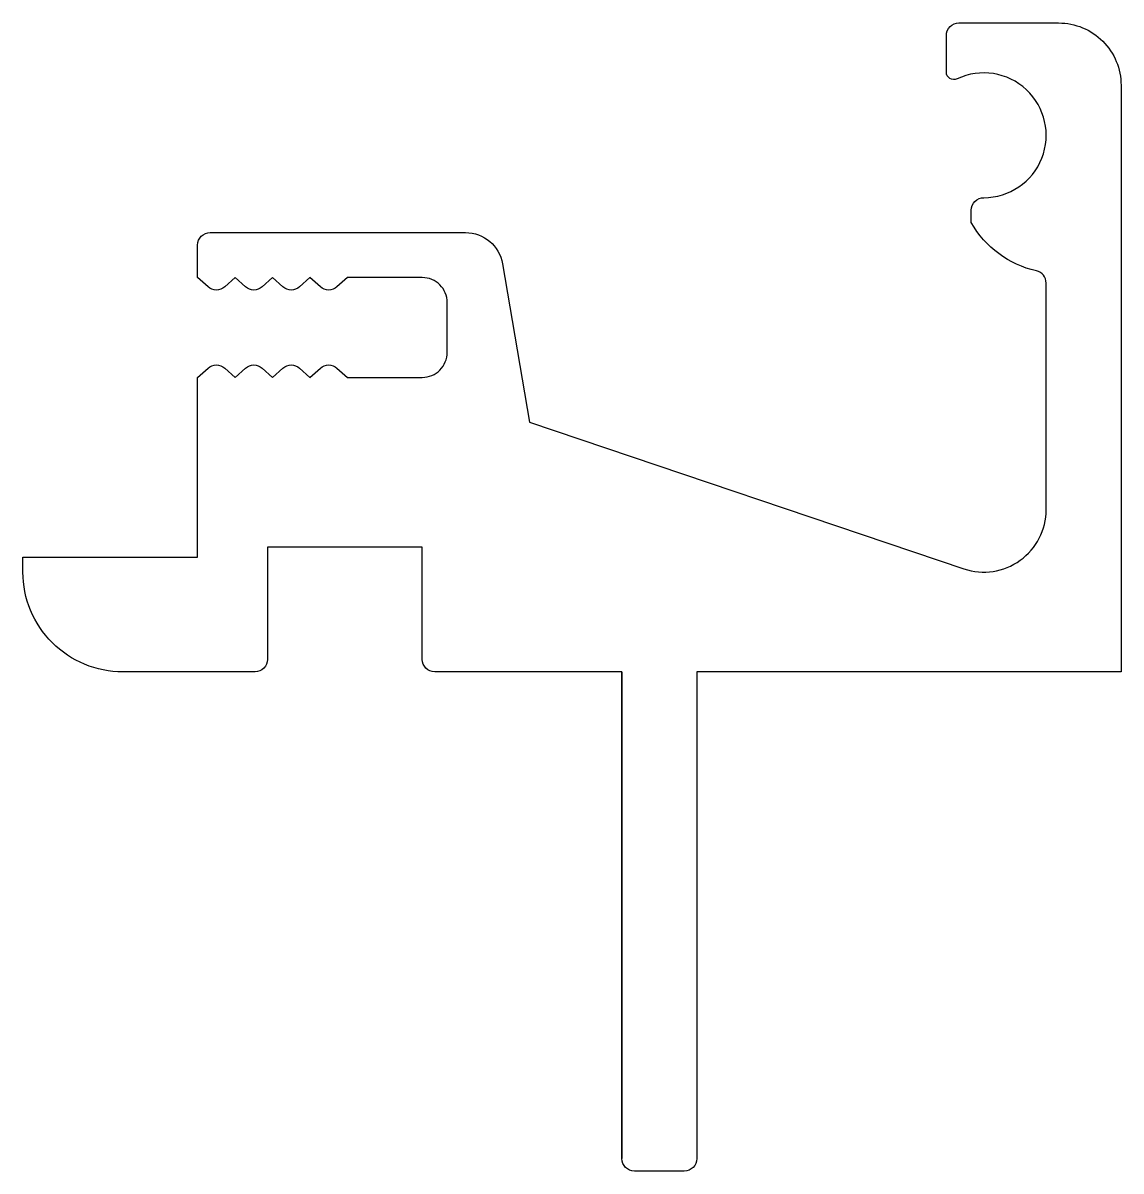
# Model space of a CAD drawing. Extents: x 149.7 to 193.7, y 199.3 to 245.3.
import ezdxf

# ---------------------------------------------------------------- set-up
doc = ezdxf.new("R2010")
doc.units = 0
doc.layers.add('ALT-PROFIL', color=1, linetype='CONTINUOUS')

msp = doc.modelspace()

# ---------------------------------------------------------------- linework, layer by layer
at = {"layer": 'ALT-PROFIL'}
msp.add_lwpolyline([(173.711, 219.333), (166.211, 219.333, -0.414214), (165.711, 219.833), (165.711, 224.333), (159.511, 224.333), (159.511, 219.833, -0.414214), (159.011, 219.333), (153.711, 219.333, -0.414214), (149.711, 223.333), (149.711, 223.933), (156.711, 223.933), (156.711, 231.133), (157.127, 231.506, -0.381966), (157.794, 231.506), (158.211, 231.133), (158.627, 231.506, -0.381966), (159.294, 231.506), (159.711, 231.133), (160.127, 231.506, -0.381966), (160.794, 231.506), (161.211, 231.133), (161.627, 231.506, -0.381966), (162.294, 231.506), (162.711, 231.133), (165.711, 231.133, 0.414214), (166.711, 232.133), (166.711, 234.133, 0.414214), (165.711, 235.133), (162.711, 235.133), (162.294, 234.761, -0.381966), (161.627, 234.761), (161.211, 235.133), (160.794, 234.761, -0.381966), (160.127, 234.761), (159.711, 235.133), (159.294, 234.761, -0.381966), (158.627, 234.761), (158.211, 235.133), (157.794, 234.761, -0.381966), (157.127, 234.761), (156.711, 235.133), (156.711, 236.433, -0.414214), (157.211, 236.933), (167.445, 236.933, -0.36542), (168.924, 235.686), (170.011, 229.333), (187.412, 223.465, 0.513036), (190.711, 225.833), (190.711, 234.913, 0.351237), (190.32, 235.401, -0.212059), (187.711, 237.333), (187.711, 237.833, -0.414214), (188.211, 238.333, 1.250181), (187.139, 243.092, -0.55076), (186.711, 243.363), (186.711, 244.833, -0.414214), (187.211, 245.333), (191.211, 245.333, -0.414214), (193.711, 242.833), (193.711, 219.333), (190.711, 219.333), (176.711, 219.333), (176.711, 199.833, -0.414214), (176.211, 199.333), (174.211, 199.333, -0.414214), (173.711, 199.833), (173.711, 219.333), (173.711, 199.833)], format="xyb", close=True, dxfattribs=at)

doc.saveas('drawing.dxf')
